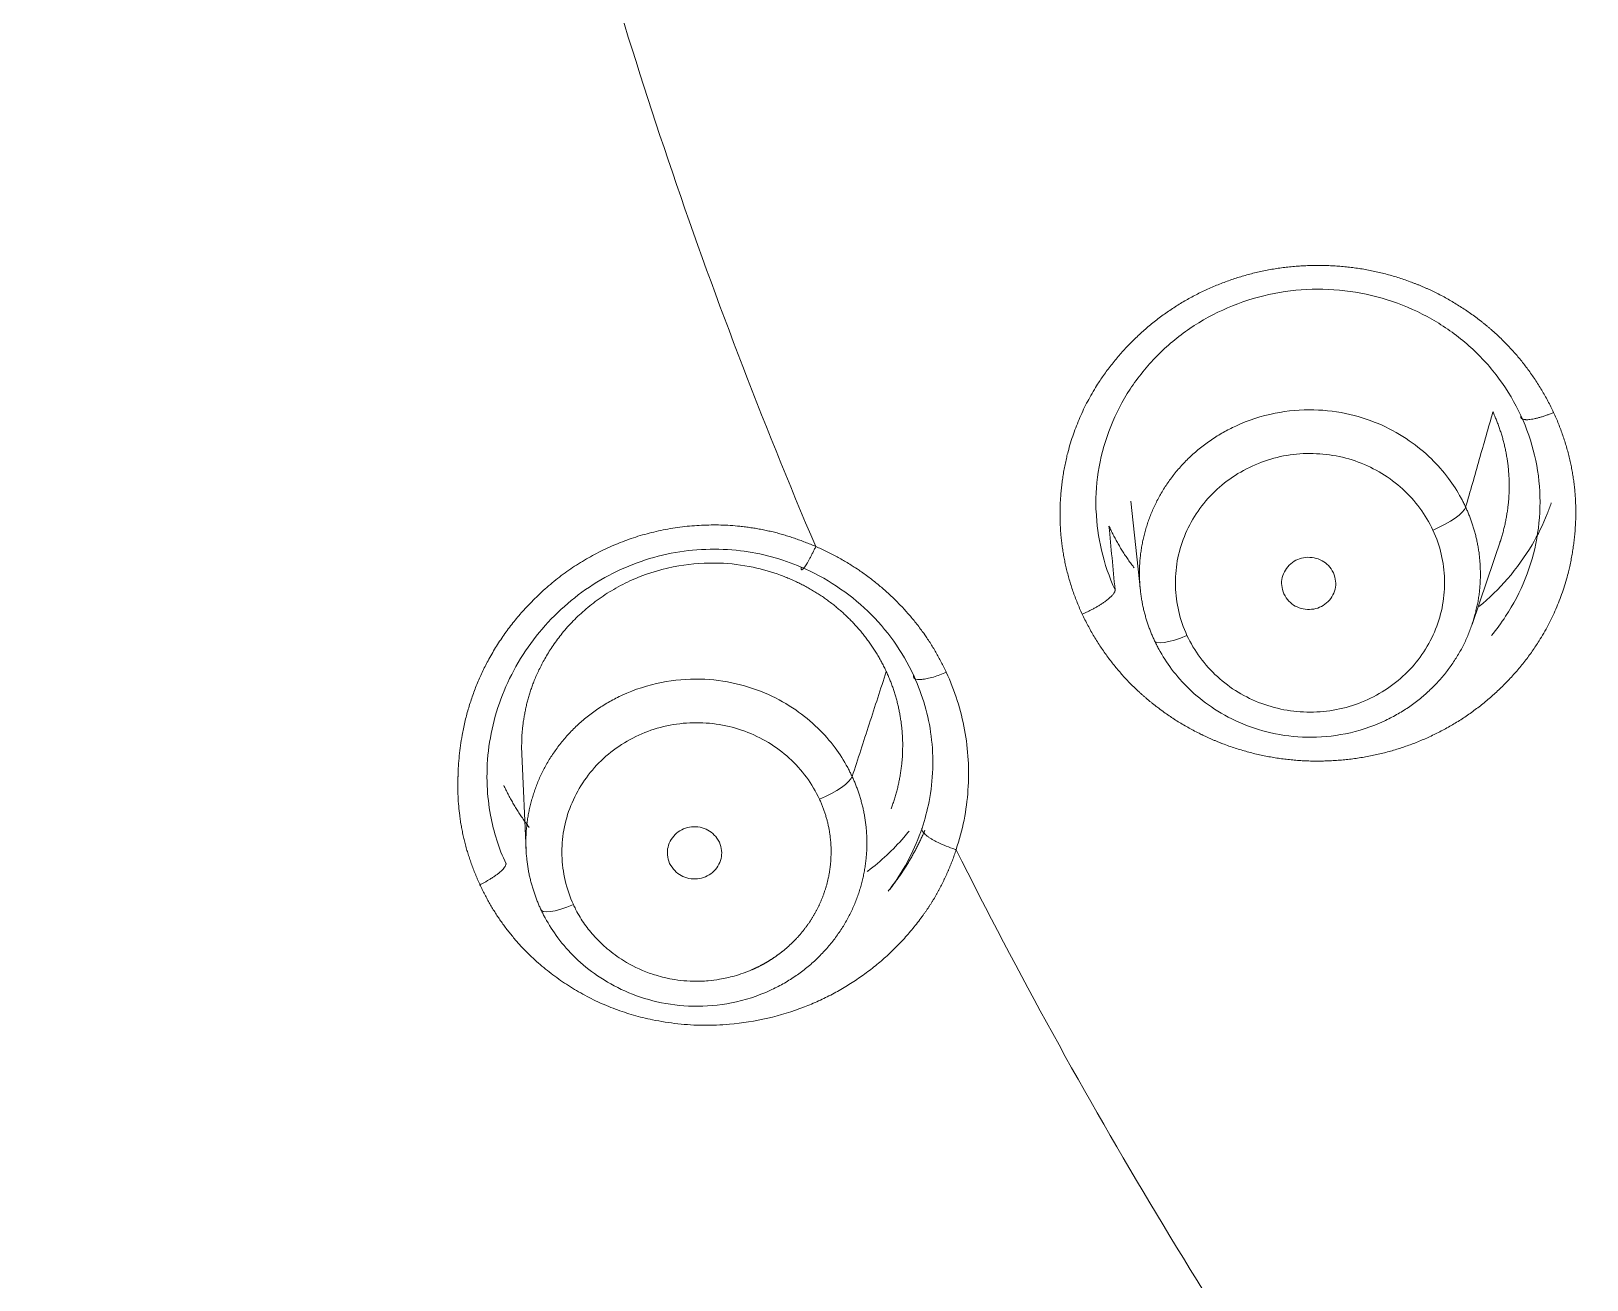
# Model space of a CAD drawing. Extents: x 19821 to 22981, y -91 to 2224.
# Drawn here: x 20694.14 to 20707.1, y 1189.54 to 1199.94 of the extents above; entities that cross this region are included whole.
import ezdxf

# ---------------------------------------------------------------- set-up
doc = ezdxf.new("R2010")
doc.units = 0
doc.header["$LTSCALE"] = 10
doc.header["$MEASUREMENT"] = 0
doc.layers.add('1', color=7, linetype='CONTINUOUS')

msp = doc.modelspace()

# ---------------------------------------------------------------- linework, layer by layer
at = {"layer": '1', "color": 7, "linetype": 'Continuous', "lineweight": 18}
for p, q in [((20703.299, 1196.025), (20703.38, 1195.276)), ((20706.142, 1194.995), (20706.384, 1195.711)), ((20698.228, 1193.919), (20698.263, 1193.113))]:
    msp.add_line(p, q, dxfattribs=at)
at = {"layer": '1', "color": 7, "linetype": 'Continuous', "lineweight": 13}
for p, q in [((20703.494, 1194.868), (20703.494, 1194.869)), ((20698.384, 1192.628), (20698.384, 1192.628))]:
    msp.add_line(p, q, dxfattribs=at)
at = {"layer": '1', "color": 7, "linetype": 'Continuous', "lineweight": 18}
for centre, major_axis, ratio, start_param, end_param in [((20744.931, 1212.247), (-60.5, 0), 0.961262, 4.72417, 7.004197), ((20744.931, 1212.384), (-59.925, 0), 0.961262, 4.712389, 7.853982), ((20744.931, 1212.384), (60, 0), 0.961262, 1.582577, 4.712389), ((20705.817, 1195.865), (-0.272, -0.126), 0.251843, 1.455188, 2.928086), ((20703.768, 1194.988), (0.272, 0.126), 0.251892, 3.053395, 4.596058), ((20700.707, 1193.623), (-0.272, -0.126), 0.251923, 1.455575, 2.91284), ((20698.658, 1192.746), (0.272, 0.126), 0.251972, 3.034165, 4.596049)]:
    msp.add_ellipse(centre, major_axis=major_axis, ratio=ratio, start_param=start_param, end_param=end_param, dxfattribs=at)
at = {"layer": '1', "color": 7, "linetype": 'Continuous', "lineweight": 13}
for centre, major_axis, start_param, end_param in [((20744.931, 1212.247), (59.425, 0), 1.570796, 4.70194), ((20744.931, 1212.247), (57.948, 0), 1.579187, 4.712389), ((20744.931, 1212.291), (57.403, 0), 1.579486, 4.712389), ((20744.931, 1213.073), (-47.825, 0), 0.239504, 0.388814), ((20744.931, 1213.073), (-47.825, 0), 0.448943, 0.598254)]:
    msp.add_ellipse(centre, major_axis=major_axis, ratio=0.961262, start_param=start_param, end_param=end_param, dxfattribs=at)
for points, degree, knots in [([(20682.966, 1212.542), (20682.967, 1210.752), (20683.051, 1208.963), (20683.386, 1205.398), (20683.637, 1203.623), (20684.305, 1200.103), (20684.721, 1198.357), (20685.715, 1194.908), (20686.294, 1193.205), (20687.607, 1189.856), (20688.342, 1188.21), (20689.964, 1184.989), (20690.85, 1183.413), (20692.767, 1180.345), (20693.797, 1178.852), (20695.993, 1175.963), (20697.159, 1174.565), (20698.388, 1173.221)], 3, [0, 0, 0, 0, 0.125, 0.125, 0.25, 0.25, 0.375, 0.375, 0.5, 0.5, 0.625, 0.625, 0.75, 0.75, 0.875, 0.875, 1, 1, 1, 1]), ([(20702.895, 1195.083), (20702.721, 1195.463), (20702.711, 1195.862), (20702.706, 1196.065), (20702.776, 1196.471), (20703.002, 1197.041), (20703.301, 1197.344), (20703.602, 1197.648), (20703.995, 1197.814), (20704.385, 1197.979), (20704.815, 1197.987), (20705.241, 1197.996), (20705.638, 1197.848), (20705.833, 1197.775), (20706.19, 1197.556), (20706.342, 1197.417), (20706.64, 1197.145), (20706.822, 1196.763)], 2, [0, 0, 0, 0.125, 0.125, 0.1875, 0.25, 0.375, 0.375, 0.5, 0.5, 0.625, 0.625, 0.75, 0.75, 0.8125, 0.875, 0.875, 1, 1, 1]), ([(20706.822, 1196.763), (20706.995, 1196.383), (20707.006, 1195.985), (20707.011, 1195.782), (20706.94, 1195.375), (20706.715, 1194.805), (20706.416, 1194.502), (20706.115, 1194.198), (20705.722, 1194.032), (20705.332, 1193.868), (20704.902, 1193.859), (20704.476, 1193.85), (20704.079, 1193.998), (20703.884, 1194.071), (20703.527, 1194.29), (20703.375, 1194.429), (20703.077, 1194.701), (20702.895, 1195.083)], 2, [0, 0, 0, 0.125, 0.125, 0.1875, 0.25, 0.375, 0.375, 0.5, 0.5, 0.625, 0.625, 0.75, 0.75, 0.8125, 0.875, 0.875, 1, 1, 1]), ([(20703.768, 1194.905), (20703.738, 1194.97), (20703.715, 1195.037), (20703.683, 1195.175), (20703.674, 1195.245), (20703.67, 1195.386), (20703.675, 1195.456), (20703.7, 1195.595), (20703.72, 1195.664), (20703.772, 1195.795), (20703.806, 1195.859), (20703.884, 1195.978), (20703.929, 1196.034), (20704.03, 1196.136), (20704.086, 1196.183), (20704.206, 1196.264), (20704.27, 1196.299), (20704.404, 1196.356), (20704.474, 1196.379), (20704.617, 1196.41), (20704.69, 1196.419), (20704.837, 1196.422), (20704.91, 1196.417), (20705.055, 1196.393), (20705.126, 1196.375), (20705.263, 1196.324), (20705.329, 1196.292), (20705.453, 1196.217), (20705.511, 1196.174), (20705.617, 1196.077), (20705.666, 1196.023), (20705.75, 1195.908), (20705.787, 1195.846), (20705.817, 1195.782)], 3, [0, 0, 0, 0, 0.0625, 0.0625, 0.125, 0.125, 0.1875, 0.1875, 0.25, 0.25, 0.3125, 0.3125, 0.375, 0.375, 0.4375, 0.4375, 0.5, 0.5, 0.5625, 0.5625, 0.625, 0.625, 0.6875, 0.6875, 0.75, 0.75, 0.8125, 0.8125, 0.875, 0.875, 0.9375, 0.9375, 1, 1, 1, 1]), ([(20703.169, 1195.285), (20703.12, 1195.391), (20703.082, 1195.502), (20703.03, 1195.723), (20703.015, 1195.833), (20703.011, 1195.943)], 3, [0, 0, 0, 0, 0.513809, 0.513809, 1, 1, 1, 1]), ([(20705.817, 1195.782), (20705.847, 1195.718), (20705.87, 1195.65), (20705.902, 1195.513), (20705.911, 1195.442), (20705.915, 1195.301), (20705.91, 1195.231), (20705.885, 1195.092), (20705.865, 1195.024), (20705.813, 1194.892), (20705.779, 1194.829), (20705.701, 1194.709), (20705.656, 1194.653), (20705.555, 1194.551), (20705.499, 1194.505), (20705.379, 1194.423), (20705.315, 1194.388), (20705.181, 1194.331), (20705.111, 1194.309), (20704.968, 1194.277), (20704.895, 1194.269), (20704.748, 1194.265), (20704.675, 1194.27), (20704.53, 1194.294), (20704.459, 1194.313), (20704.322, 1194.363), (20704.256, 1194.395), (20704.132, 1194.47), (20704.074, 1194.514), (20703.968, 1194.611), (20703.919, 1194.664), (20703.835, 1194.779), (20703.798, 1194.841), (20703.768, 1194.905)], 3, [0, 0, 0, 0, 0.0625, 0.0625, 0.125, 0.125, 0.1875, 0.1875, 0.25, 0.25, 0.3125, 0.3125, 0.375, 0.375, 0.4375, 0.4375, 0.5, 0.5, 0.5625, 0.5625, 0.625, 0.625, 0.6875, 0.6875, 0.75, 0.75, 0.8125, 0.8125, 0.875, 0.875, 0.9375, 0.9375, 1, 1, 1, 1]), ([(20706.585, 1195.377), (20706.542, 1195.268), (20706.487, 1195.163), (20706.386, 1195.009), (20706.347, 1194.956), (20706.304, 1194.905)], 3, [0, 0, 0, 0, 0.640205, 0.640205, 1, 1, 1, 1]), ([(20701.763, 1194.598), (20701.746, 1194.591), (20701.728, 1194.584), (20701.692, 1194.571), (20701.674, 1194.564), (20701.638, 1194.554), (20701.62, 1194.549), (20701.588, 1194.542), (20701.572, 1194.54), (20701.545, 1194.537), (20701.533, 1194.537), (20701.513, 1194.539), (20701.506, 1194.542), (20701.495, 1194.548), (20701.491, 1194.553), (20701.488, 1194.562), (20701.489, 1194.568), (20701.491, 1194.574)], 3, [0, 0, 0, 0, 0.125, 0.125, 0.25, 0.25, 0.375, 0.375, 0.5, 0.5, 0.625, 0.625, 0.75, 0.75, 0.875, 0.875, 1, 1, 1, 1]), ([(20698.658, 1192.663), (20698.628, 1192.727), (20698.605, 1192.795), (20698.573, 1192.932), (20698.563, 1193.003), (20698.56, 1193.144), (20698.565, 1193.214), (20698.59, 1193.353), (20698.61, 1193.422), (20698.662, 1193.553), (20698.695, 1193.616), (20698.774, 1193.736), (20698.819, 1193.792), (20698.92, 1193.894), (20698.976, 1193.94), (20699.096, 1194.022), (20699.16, 1194.057), (20699.294, 1194.114), (20699.364, 1194.136), (20699.507, 1194.168), (20699.58, 1194.176), (20699.727, 1194.18), (20699.8, 1194.175), (20699.945, 1194.151), (20700.016, 1194.132), (20700.153, 1194.082), (20700.219, 1194.05), (20700.343, 1193.975), (20700.401, 1193.932), (20700.508, 1193.835), (20700.556, 1193.781), (20700.641, 1193.666), (20700.677, 1193.604), (20700.707, 1193.54)], 3, [0, 0, 0, 0, 0.0625, 0.0625, 0.125, 0.125, 0.1875, 0.1875, 0.25, 0.25, 0.3125, 0.3125, 0.375, 0.375, 0.4375, 0.4375, 0.5, 0.5, 0.5625, 0.5625, 0.625, 0.625, 0.6875, 0.6875, 0.75, 0.75, 0.8125, 0.8125, 0.875, 0.875, 0.9375, 0.9375, 1, 1, 1, 1]), ([(20697.879, 1192.829), (20697.876, 1192.836), (20697.869, 1192.851), (20697.859, 1192.873), (20697.85, 1192.895), (20697.841, 1192.917), (20697.832, 1192.939), (20697.823, 1192.961), (20697.815, 1192.983), (20697.807, 1193.005), (20697.799, 1193.027), (20697.792, 1193.049), (20697.784, 1193.071), (20697.777, 1193.093), (20697.771, 1193.115), (20697.764, 1193.137), (20697.758, 1193.16), (20697.753, 1193.182), (20697.747, 1193.204), (20697.742, 1193.226), (20697.737, 1193.248), (20697.732, 1193.271), (20697.728, 1193.293), (20697.724, 1193.315), (20697.72, 1193.337), (20697.716, 1193.36), (20697.713, 1193.382), (20697.708, 1193.423), (20697.701, 1193.484), (20697.696, 1193.565), (20697.694, 1193.646), (20697.695, 1193.701), (20697.696, 1193.728)], 3, [0, 0, 0, 0, 0.026204, 0.052294, 0.078274, 0.104147, 0.129914, 0.155578, 0.181143, 0.206612, 0.231986, 0.257269, 0.282464, 0.307574, 0.332601, 0.35755, 0.382422, 0.40722, 0.431949, 0.456611, 0.481209, 0.505747, 0.530227, 0.554653, 0.579028, 0.603356, 0.627639, 0.651881, 0.737527, 0.824746, 0.91366, 1, 1, 1, 1]), ([(20698.096, 1193.003), (20698.036, 1193.131), (20697.968, 1193.346), (20697.943, 1193.57), (20697.939, 1193.653)], 3, [0, 0, 0, 0, 0.635611, 1, 1, 1, 1]), ([(20700.707, 1193.54), (20700.71, 1193.535), (20700.714, 1193.525), (20700.721, 1193.51), (20700.727, 1193.495), (20700.733, 1193.48), (20700.739, 1193.465), (20700.744, 1193.45), (20700.749, 1193.435), (20700.754, 1193.42), (20700.759, 1193.405), (20700.763, 1193.389), (20700.768, 1193.374), (20700.772, 1193.359), (20700.775, 1193.344), (20700.779, 1193.329), (20700.782, 1193.314), (20700.785, 1193.299), (20700.788, 1193.284), (20700.79, 1193.269), (20700.793, 1193.254), (20700.795, 1193.24), (20700.796, 1193.225), (20700.798, 1193.21), (20700.8, 1193.195), (20700.801, 1193.181), (20700.802, 1193.166), (20700.803, 1193.152), (20700.803, 1193.137), (20700.804, 1193.123), (20700.804, 1193.109), (20700.804, 1193.094), (20700.803, 1193.08), (20700.803, 1193.066), (20700.802, 1193.052), (20700.802, 1193.038), (20700.801, 1193.024), (20700.8, 1193.011), (20700.798, 1192.997), (20700.797, 1192.984), (20700.795, 1192.97), (20700.793, 1192.957), (20700.791, 1192.943), (20700.789, 1192.93), (20700.787, 1192.917), (20700.785, 1192.904), (20700.782, 1192.891), (20700.779, 1192.878), (20700.776, 1192.866), (20700.773, 1192.853), (20700.77, 1192.841), (20700.767, 1192.828), (20700.763, 1192.816), (20700.76, 1192.804), (20700.756, 1192.792), (20700.752, 1192.78), (20700.748, 1192.768), (20700.744, 1192.757), (20700.74, 1192.745), (20700.736, 1192.734), (20700.731, 1192.722), (20700.727, 1192.711), (20700.722, 1192.7), (20700.718, 1192.689), (20700.713, 1192.678), (20700.708, 1192.667), (20700.703, 1192.657), (20700.698, 1192.646), (20700.693, 1192.636), (20700.688, 1192.625), (20700.682, 1192.615), (20700.677, 1192.605), (20700.672, 1192.595), (20700.666, 1192.585), (20700.661, 1192.576), (20700.655, 1192.566), (20700.649, 1192.557), (20700.643, 1192.547), (20700.638, 1192.538), (20700.632, 1192.529), (20700.626, 1192.52), (20700.62, 1192.511), (20700.614, 1192.502), (20700.608, 1192.494), (20700.602, 1192.485), (20700.595, 1192.477), (20700.589, 1192.469), (20700.583, 1192.461), (20700.577, 1192.452), (20700.57, 1192.445), (20700.564, 1192.437), (20700.558, 1192.429), (20700.551, 1192.421), (20700.545, 1192.414), (20700.539, 1192.407), (20700.532, 1192.399), (20700.526, 1192.392), (20700.519, 1192.385), (20700.513, 1192.378), (20700.506, 1192.371), (20700.5, 1192.365), (20700.493, 1192.358), (20700.487, 1192.352), (20700.48, 1192.345), (20700.474, 1192.339), (20700.467, 1192.333), (20700.461, 1192.327), (20700.454, 1192.321), (20700.448, 1192.315), (20700.441, 1192.309), (20700.435, 1192.303), (20700.428, 1192.298), (20700.422, 1192.292), (20700.415, 1192.287), (20700.409, 1192.282), (20700.402, 1192.276), (20700.396, 1192.271), (20700.39, 1192.266), (20700.383, 1192.261), (20700.377, 1192.256), (20700.371, 1192.252), (20700.364, 1192.247), (20700.358, 1192.243), (20700.352, 1192.238), (20700.346, 1192.234), (20700.34, 1192.229), (20700.333, 1192.225), (20700.327, 1192.221), (20700.321, 1192.217), (20700.315, 1192.213), (20700.309, 1192.209), (20700.303, 1192.205), (20700.297, 1192.201), (20700.291, 1192.198), (20700.286, 1192.194), (20700.28, 1192.19), (20700.274, 1192.187), (20700.268, 1192.184), (20700.263, 1192.18), (20700.257, 1192.177), (20700.251, 1192.174), (20700.246, 1192.171), (20700.24, 1192.168), (20700.235, 1192.165), (20700.23, 1192.162), (20700.224, 1192.159), (20700.219, 1192.156), (20700.214, 1192.153), (20700.209, 1192.151), (20700.203, 1192.148), (20700.198, 1192.146), (20700.193, 1192.143), (20700.188, 1192.141), (20700.183, 1192.138), (20700.179, 1192.136), (20700.174, 1192.134), (20700.169, 1192.132), (20700.164, 1192.129), (20700.16, 1192.127), (20700.155, 1192.125), (20700.151, 1192.123), (20700.146, 1192.121), (20700.096, 1192.1), (20700.007, 1192.068), (20699.885, 1192.041), (20699.791, 1192.029), (20699.7, 1192.023), (20699.607, 1192.025), (20699.507, 1192.036), (20699.421, 1192.053), (20699.35, 1192.072), (20699.232, 1192.111), (20699.09, 1192.18), (20698.964, 1192.272), (20698.89, 1192.338), (20698.845, 1192.383), (20698.801, 1192.433), (20698.76, 1192.486), (20698.721, 1192.543), (20698.694, 1192.59), (20698.676, 1192.625), (20698.666, 1192.644), (20698.66, 1192.657), (20698.658, 1192.663)], 3, [0, 0, 0, 0, 0.004832, 0.009642, 0.014431, 0.019198, 0.023943, 0.028666, 0.033368, 0.038049, 0.042707, 0.047344, 0.051959, 0.056553, 0.061125, 0.065675, 0.070204, 0.074711, 0.079196, 0.08366, 0.088102, 0.092522, 0.096921, 0.101298, 0.105654, 0.109987, 0.114299, 0.11859, 0.122859, 0.127106, 0.131331, 0.135535, 0.139717, 0.143877, 0.148016, 0.152133, 0.156229, 0.160302, 0.164355, 0.168385, 0.172394, 0.176381, 0.180347, 0.18429, 0.188213, 0.192113, 0.195992, 0.199849, 0.203685, 0.207499, 0.211291, 0.215061, 0.21881, 0.222537, 0.226243, 0.229927, 0.233589, 0.23723, 0.240849, 0.244446, 0.248022, 0.251575, 0.255108, 0.258618, 0.262107, 0.265575, 0.26902, 0.272444, 0.275847, 0.279227, 0.282586, 0.285924, 0.289239, 0.292533, 0.295806, 0.299056, 0.302285, 0.305493, 0.308678, 0.311842, 0.314985, 0.318105, 0.321204, 0.324282, 0.327338, 0.330372, 0.333384, 0.336375, 0.339344, 0.342291, 0.345217, 0.348121, 0.351004, 0.353864, 0.356704, 0.359521, 0.362317, 0.365091, 0.367843, 0.370574, 0.373283, 0.375971, 0.378637, 0.381281, 0.383903, 0.386504, 0.389083, 0.391641, 0.394177, 0.396691, 0.399184, 0.401654, 0.404104, 0.406531, 0.408937, 0.411321, 0.413684, 0.416025, 0.418344, 0.420642, 0.422918, 0.425172, 0.427404, 0.429615, 0.431805, 0.433972, 0.436118, 0.438243, 0.440345, 0.442426, 0.444486, 0.446523, 0.448539, 0.450534, 0.452506, 0.454457, 0.456387, 0.458294, 0.46018, 0.462045, 0.463887, 0.465709, 0.467508, 0.469286, 0.471042, 0.472776, 0.474489, 0.47618, 0.47785, 0.479497, 0.481123, 0.482728, 0.484311, 0.485872, 0.487411, 0.488929, 0.490425, 0.4919, 0.493353, 0.494784, 0.496194, 0.497581, 0.498948, 0.543054, 0.578533, 0.605381, 0.623592, 0.655956, 0.684566, 0.709417, 0.730505, 0.747828, 0.815777, 0.864408, 0.88261, 0.901287, 0.920436, 0.940057, 0.960147, 0.980706, 0.987795, 0.994227, 1, 1, 1, 1]), ([(20701.845, 1193.121), (20701.836, 1193.124), (20701.801, 1193.135), (20701.743, 1193.157), (20701.69, 1193.182), (20701.655, 1193.2), (20701.633, 1193.213), (20701.614, 1193.226), (20701.59, 1193.245), (20701.567, 1193.268), (20701.558, 1193.288), (20701.56, 1193.297), (20701.561, 1193.3)], 3, [0, 0, 0, 0, 0.050598, 0.200084, 0.34957, 0.424312, 0.499055, 0.573798, 0.648541, 0.798027, 0.947513, 1, 1, 1, 1]), ([(20701.845, 1193.121), (20701.843, 1193.113), (20701.838, 1193.098), (20701.83, 1193.076), (20701.822, 1193.053), (20701.814, 1193.031), (20701.805, 1193.009), (20701.796, 1192.987), (20701.787, 1192.965), (20701.778, 1192.943), (20701.769, 1192.921), (20701.759, 1192.9), (20701.749, 1192.879), (20701.739, 1192.858), (20701.728, 1192.836), (20701.718, 1192.816), (20701.707, 1192.795), (20701.696, 1192.774), (20701.684, 1192.754), (20701.673, 1192.733), (20701.661, 1192.713), (20701.649, 1192.693), (20701.636, 1192.673), (20701.624, 1192.653), (20701.611, 1192.634), (20701.598, 1192.614), (20701.584, 1192.595), (20701.551, 1192.548), (20701.496, 1192.476), (20701.415, 1192.381), (20701.328, 1192.291), (20701.235, 1192.204), (20701.136, 1192.123), (20701.033, 1192.048), (20700.926, 1191.979), (20700.815, 1191.916), (20700.7, 1191.859), (20700.523, 1191.785), (20700.276, 1191.709), (20699.992, 1191.664), (20699.741, 1191.654), (20699.526, 1191.667), (20699.332, 1191.698), (20699.158, 1191.74), (20699.006, 1191.791), (20698.859, 1191.852), (20698.717, 1191.925), (20698.582, 1192.008), (20698.455, 1192.1), (20698.335, 1192.201), (20698.25, 1192.285), (20698.195, 1192.345), (20698.166, 1192.379), (20698.138, 1192.413), (20698.11, 1192.447), (20698.083, 1192.483), (20698.057, 1192.519), (20698.032, 1192.555), (20698.008, 1192.592), (20697.984, 1192.63), (20697.962, 1192.669), (20697.94, 1192.708), (20697.919, 1192.747), (20697.898, 1192.788), (20697.885, 1192.815), (20697.879, 1192.829)], 3, [0, 0, 0, 0, 0.004808, 0.009602, 0.014384, 0.019153, 0.023912, 0.028659, 0.033397, 0.038124, 0.042843, 0.047554, 0.052257, 0.056954, 0.061644, 0.066328, 0.071008, 0.075683, 0.080355, 0.085024, 0.08969, 0.094355, 0.099019, 0.103683, 0.108347, 0.113013, 0.11768, 0.12235, 0.146916, 0.171479, 0.19613, 0.220956, 0.246046, 0.270867, 0.2956, 0.32034, 0.345182, 0.370224, 0.432124, 0.494939, 0.537083, 0.579095, 0.621393, 0.653313, 0.685037, 0.716739, 0.748597, 0.780298, 0.811763, 0.843149, 0.874616, 0.883542, 0.892458, 0.901366, 0.910271, 0.919177, 0.928087, 0.937005, 0.945937, 0.954884, 0.963852, 0.972843, 0.981863, 0.990914, 1, 1, 1, 1]), ([(20697.879, 1192.829), (20697.884, 1192.831), (20697.912, 1192.845), (20697.949, 1192.866), (20697.984, 1192.888), (20698.007, 1192.903), (20698.028, 1192.919), (20698.054, 1192.94), (20698.081, 1192.967), (20698.094, 1192.99), (20698.096, 1193), (20698.096, 1193.003)], 3, [0, 0, 0, 0, 0.039631, 0.219096, 0.308828, 0.398561, 0.488293, 0.578026, 0.75749, 0.936955, 1, 1, 1, 1])]:
    msp.add_open_spline(points, degree=degree, knots=knots, dxfattribs=at)
at = {"layer": '1', "color": 7, "linetype": 'Continuous', "lineweight": 18}
for points, knots in [([(20703.011, 1195.943), (20703.01, 1195.949), (20703.01, 1195.955), (20703.007, 1196.078), (20703.016, 1196.194), (20703.057, 1196.424), (20703.089, 1196.537), (20703.176, 1196.754), (20703.23, 1196.859), (20703.359, 1197.056), (20703.434, 1197.148), (20703.601, 1197.317), (20703.693, 1197.394), (20703.89, 1197.529), (20703.996, 1197.587), (20704.217, 1197.682), (20704.333, 1197.719), (20704.569, 1197.771), (20704.689, 1197.785), (20704.931, 1197.792), (20705.053, 1197.784), (20705.291, 1197.745), (20705.409, 1197.714), (20705.635, 1197.631), (20705.743, 1197.579), (20705.948, 1197.455), (20706.044, 1197.384), (20706.22, 1197.224), (20706.3, 1197.135), (20706.439, 1196.945), (20706.5, 1196.844), (20706.549, 1196.737)], [0, 0, 0, 0, 0.003825, 0.003825, 0.07498, 0.07498, 0.146135, 0.146135, 0.217291, 0.217291, 0.288446, 0.288446, 0.359601, 0.359601, 0.430757, 0.430757, 0.501912, 0.501912, 0.573068, 0.573068, 0.644223, 0.644223, 0.715378, 0.715378, 0.786534, 0.786534, 0.857689, 0.857689, 0.928845, 0.928845, 1, 1, 1, 1]), ([(20706.089, 1195.973), (20706.087, 1195.979), (20706.082, 1195.989), (20706.075, 1196.004), (20706.067, 1196.02), (20706.059, 1196.035), (20706.023, 1196.102), (20705.946, 1196.222), (20705.803, 1196.385), (20705.618, 1196.537), (20705.39, 1196.666), (20705.121, 1196.757), (20704.818, 1196.796), (20704.492, 1196.767), (20704.259, 1196.692), (20704.121, 1196.624), (20704.07, 1196.597), (20704.02, 1196.567), (20703.972, 1196.536), (20703.925, 1196.503), (20703.881, 1196.469), (20703.838, 1196.433), (20703.798, 1196.397), (20703.759, 1196.359), (20703.722, 1196.32), (20703.687, 1196.28), (20703.654, 1196.239), (20703.623, 1196.198), (20703.594, 1196.156), (20703.567, 1196.113), (20703.541, 1196.07), (20703.518, 1196.026), (20703.497, 1195.982), (20703.477, 1195.938), (20703.459, 1195.894), (20703.443, 1195.85), (20703.429, 1195.805), (20703.416, 1195.761), (20703.405, 1195.717), (20703.396, 1195.673), (20703.388, 1195.629), (20703.382, 1195.586), (20703.377, 1195.543), (20703.374, 1195.5), (20703.372, 1195.458), (20703.372, 1195.416), (20703.373, 1195.375), (20703.375, 1195.334), (20703.378, 1195.294), (20703.383, 1195.255), (20703.388, 1195.216), (20703.395, 1195.178), (20703.402, 1195.141), (20703.411, 1195.104), (20703.421, 1195.068), (20703.431, 1195.033), (20703.442, 1194.998), (20703.454, 1194.965), (20703.467, 1194.932), (20703.48, 1194.9), (20703.49, 1194.879), (20703.494, 1194.868)], [0, 0, 0, 0, 0.004015, 0.007996, 0.011942, 0.015855, 0.019734, 0.064711, 0.114332, 0.168596, 0.227502, 0.291048, 0.359234, 0.432056, 0.509512, 0.522903, 0.536174, 0.549323, 0.562352, 0.575259, 0.588045, 0.600709, 0.613253, 0.625675, 0.637976, 0.650156, 0.662214, 0.674151, 0.685967, 0.697662, 0.709235, 0.720687, 0.732018, 0.743227, 0.754315, 0.765282, 0.776127, 0.786851, 0.797453, 0.807935, 0.818295, 0.828533, 0.83865, 0.848646, 0.85852, 0.868273, 0.877905, 0.887415, 0.896804, 0.906071, 0.915217, 0.924242, 0.933145, 0.941927, 0.950587, 0.959126, 0.967544, 0.97584, 0.984015, 0.992068, 1, 1, 1, 1]), ([(20706.316, 1196.767), (20706.321, 1196.756), (20706.331, 1196.733), (20706.346, 1196.699), (20706.359, 1196.664), (20706.372, 1196.628), (20706.384, 1196.592), (20706.395, 1196.556), (20706.405, 1196.52), (20706.414, 1196.483), (20706.422, 1196.446), (20706.429, 1196.409), (20706.435, 1196.371), (20706.441, 1196.333), (20706.445, 1196.295), (20706.448, 1196.257), (20706.451, 1196.219), (20706.452, 1196.181), (20706.452, 1196.142), (20706.451, 1196.103), (20706.45, 1196.065), (20706.447, 1196.026), (20706.443, 1195.988), (20706.438, 1195.949), (20706.432, 1195.91), (20706.425, 1195.872), (20706.417, 1195.833), (20706.408, 1195.795), (20706.398, 1195.757), (20706.387, 1195.719), (20706.379, 1195.693), (20706.374, 1195.68), (20706.374, 1195.679)], [0, 0, 0, 0, 0.033365, 0.066804, 0.100317, 0.133903, 0.167564, 0.201297, 0.235105, 0.268986, 0.302941, 0.33697, 0.371072, 0.405248, 0.439497, 0.47382, 0.508216, 0.542686, 0.577229, 0.611846, 0.646536, 0.681299, 0.716136, 0.751046, 0.786029, 0.821086, 0.856216, 0.891419, 0.926695, 0.962044, 0.997466, 1, 1, 1, 1]), ([(20706.549, 1196.737), (20706.598, 1196.631), (20706.636, 1196.52), (20706.69, 1196.293), (20706.705, 1196.177), (20706.711, 1195.944), (20706.702, 1195.828), (20706.661, 1195.598), (20706.629, 1195.485), (20706.585, 1195.377)], [0, 0, 0, 0, 0.25, 0.25, 0.5, 0.5, 0.75, 0.75, 1, 1, 1, 1]), ([(20703.494, 1194.868), (20703.497, 1194.863), (20703.502, 1194.853), (20703.509, 1194.838), (20703.517, 1194.823), (20703.525, 1194.807), (20703.561, 1194.739), (20703.64, 1194.617), (20703.785, 1194.452), (20703.972, 1194.3), (20704.202, 1194.172), (20704.471, 1194.083), (20704.773, 1194.046), (20705.096, 1194.075), (20705.326, 1194.151), (20705.462, 1194.217), (20705.514, 1194.245), (20705.564, 1194.274), (20705.612, 1194.305), (20705.658, 1194.338), (20705.702, 1194.372), (20705.745, 1194.408), (20705.785, 1194.444), (20705.824, 1194.482), (20705.861, 1194.521), (20705.896, 1194.561), (20705.929, 1194.601), (20705.96, 1194.643), (20705.989, 1194.685), (20706.016, 1194.727), (20706.042, 1194.77), (20706.065, 1194.814), (20706.087, 1194.858), (20706.106, 1194.902), (20706.124, 1194.946), (20706.14, 1194.99), (20706.155, 1195.034), (20706.167, 1195.079), (20706.178, 1195.123), (20706.188, 1195.167), (20706.196, 1195.21), (20706.202, 1195.254), (20706.207, 1195.297), (20706.21, 1195.34), (20706.212, 1195.382), (20706.212, 1195.424), (20706.211, 1195.465), (20706.209, 1195.506), (20706.206, 1195.546), (20706.202, 1195.586), (20706.196, 1195.624), (20706.189, 1195.663), (20706.182, 1195.7), (20706.173, 1195.737), (20706.163, 1195.773), (20706.153, 1195.808), (20706.142, 1195.843), (20706.13, 1195.877), (20706.117, 1195.91), (20706.104, 1195.942), (20706.094, 1195.963), (20706.089, 1195.973)], [0, 0, 0, 0, 0.003927, 0.007866, 0.011819, 0.015784, 0.019761, 0.065641, 0.115909, 0.170561, 0.229595, 0.293007, 0.360793, 0.432948, 0.509466, 0.522824, 0.536063, 0.549181, 0.56218, 0.575059, 0.587818, 0.600457, 0.612976, 0.625376, 0.637655, 0.649815, 0.661855, 0.673776, 0.685576, 0.697257, 0.708818, 0.720259, 0.731581, 0.742783, 0.753865, 0.764827, 0.77567, 0.786393, 0.796996, 0.807479, 0.817843, 0.828087, 0.838212, 0.848217, 0.858102, 0.867868, 0.877514, 0.88704, 0.896447, 0.905734, 0.914901, 0.923949, 0.932878, 0.941686, 0.950376, 0.958945, 0.967395, 0.975726, 0.983937, 0.992028, 1, 1, 1, 1]), ([(20706.199, 1195.145), (20706.286, 1195.216), (20706.45, 1195.376), (20706.64, 1195.639), (20706.737, 1195.836), (20706.777, 1195.94), (20706.786, 1195.962), (20706.794, 1195.984), (20706.799, 1196), (20706.802, 1196.008), (20706.802, 1196.009)], [0, 0, 0, 0, 0.31121, 0.637729, 0.90807, 0.930401, 0.952706, 0.974985, 0.997239, 1, 1, 1, 1]), ([(20697.696, 1193.728), (20697.696, 1193.729), (20697.697, 1193.788), (20697.705, 1193.903), (20697.726, 1194.054), (20697.752, 1194.183), (20697.78, 1194.29), (20697.814, 1194.395), (20697.852, 1194.498), (20697.896, 1194.598), (20697.948, 1194.7), (20698.008, 1194.804), (20698.077, 1194.909), (20698.152, 1195.01), (20698.233, 1195.106), (20698.327, 1195.206), (20698.434, 1195.306), (20698.555, 1195.405), (20698.682, 1195.493), (20698.816, 1195.573), (20698.956, 1195.642), (20699.102, 1195.702), (20699.251, 1195.749), (20699.406, 1195.786), (20699.564, 1195.812), (20699.725, 1195.825), (20699.885, 1195.827), (20700.006, 1195.819), (20700.09, 1195.809), (20700.136, 1195.803), (20700.183, 1195.796), (20700.228, 1195.787), (20700.274, 1195.778), (20700.32, 1195.767), (20700.365, 1195.756), (20700.41, 1195.743), (20700.455, 1195.729), (20700.499, 1195.715), (20700.544, 1195.699), (20700.588, 1195.682), (20700.632, 1195.665), (20700.661, 1195.652), (20700.676, 1195.646)], [0, 0, 0, 0, 0.00099, 0.042565, 0.08399, 0.111002, 0.137704, 0.164164, 0.190457, 0.216654, 0.24283, 0.272838, 0.302772, 0.33273, 0.362811, 0.393109, 0.430615, 0.467644, 0.504392, 0.541055, 0.578633, 0.615922, 0.653139, 0.690502, 0.729128, 0.767311, 0.805271, 0.843226, 0.854372, 0.865501, 0.876621, 0.887737, 0.898855, 0.909982, 0.921122, 0.932283, 0.94347, 0.954689, 0.965946, 0.977246, 0.988596, 1, 1, 1, 1]), ([(20703.118, 1195.816), (20703.124, 1195.804), (20703.136, 1195.779), (20703.154, 1195.742), (20703.174, 1195.705), (20703.194, 1195.669), (20703.215, 1195.633), (20703.237, 1195.598), (20703.26, 1195.563), (20703.284, 1195.528), (20703.307, 1195.496), (20703.322, 1195.477), (20703.328, 1195.468)], [0, 0, 0, 0, 0.101461, 0.203166, 0.305116, 0.407312, 0.509752, 0.612438, 0.71537, 0.818548, 0.921973, 1, 1, 1, 1]), ([(20697.939, 1193.653), (20697.935, 1193.749), (20697.945, 1194.043), (20698.082, 1194.528), (20698.422, 1195.035), (20698.9, 1195.413), (20699.462, 1195.619), (20700.035, 1195.64), (20700.393, 1195.544), (20700.554, 1195.475)], [0, 0, 0, 0, 0.078023, 0.235794, 0.395801, 0.553778, 0.708813, 0.861029, 1, 1, 1, 1]), ([(20698.227, 1193.919), (20698.227, 1193.931), (20698.226, 1193.955), (20698.226, 1193.992), (20698.227, 1194.03), (20698.228, 1194.069), (20698.231, 1194.108), (20698.235, 1194.147), (20698.24, 1194.185), (20698.246, 1194.224), (20698.253, 1194.263), (20698.261, 1194.301), (20698.27, 1194.34), (20698.28, 1194.378), (20698.291, 1194.416), (20698.304, 1194.454), (20698.317, 1194.492), (20698.338, 1194.547), (20698.371, 1194.621), (20698.42, 1194.715), (20698.48, 1194.813), (20698.555, 1194.915), (20698.644, 1195.017), (20698.749, 1195.117), (20698.872, 1195.214), (20699.012, 1195.303), (20699.228, 1195.41), (20699.518, 1195.495), (20699.855, 1195.518), (20700.141, 1195.483), (20700.316, 1195.433), (20700.404, 1195.4), (20700.424, 1195.392), (20700.444, 1195.383), (20700.465, 1195.375), (20700.485, 1195.366), (20700.505, 1195.357), (20700.524, 1195.347), (20700.544, 1195.338), (20700.563, 1195.328), (20700.583, 1195.318), (20700.602, 1195.308), (20700.621, 1195.297), (20700.64, 1195.286), (20700.658, 1195.275), (20700.677, 1195.264), (20700.695, 1195.252), (20700.713, 1195.241), (20700.731, 1195.229), (20700.748, 1195.217), (20700.766, 1195.204), (20700.783, 1195.192), (20700.8, 1195.179), (20700.817, 1195.166), (20700.834, 1195.153), (20700.85, 1195.139), (20700.866, 1195.125), (20700.882, 1195.112), (20700.898, 1195.098), (20700.914, 1195.083), (20700.929, 1195.069), (20700.944, 1195.054), (20700.959, 1195.04), (20700.974, 1195.025), (20700.988, 1195.01), (20701.002, 1194.994), (20701.016, 1194.979), (20701.03, 1194.963), (20701.044, 1194.948), (20701.057, 1194.932), (20701.07, 1194.916), (20701.083, 1194.9), (20701.096, 1194.883), (20701.108, 1194.867), (20701.12, 1194.85), (20701.132, 1194.833), (20701.144, 1194.816), (20701.155, 1194.799), (20701.166, 1194.782), (20701.177, 1194.765), (20701.187, 1194.748), (20701.198, 1194.73), (20701.208, 1194.713), (20701.218, 1194.695), (20701.227, 1194.677), (20701.237, 1194.659), (20701.246, 1194.641), (20701.255, 1194.623), (20701.26, 1194.611), (20701.263, 1194.605)], [0, 0, 0, 0, 0.00792, 0.017096, 0.026293, 0.035509, 0.044745, 0.054, 0.063276, 0.072571, 0.081886, 0.09122, 0.100575, 0.10995, 0.119344, 0.128759, 0.138193, 0.147648, 0.170407, 0.195372, 0.222545, 0.251926, 0.283517, 0.31732, 0.353337, 0.39157, 0.43202, 0.519804, 0.596423, 0.661837, 0.716011, 0.721066, 0.726117, 0.731161, 0.7362, 0.741234, 0.746262, 0.751284, 0.756301, 0.761312, 0.766318, 0.771318, 0.776312, 0.781301, 0.786284, 0.791262, 0.796234, 0.8012, 0.806161, 0.811117, 0.816066, 0.82101, 0.825949, 0.830882, 0.835809, 0.840731, 0.845647, 0.850557, 0.855462, 0.860361, 0.865255, 0.870143, 0.875026, 0.879903, 0.884774, 0.889639, 0.8945, 0.899354, 0.904203, 0.909046, 0.913884, 0.918716, 0.923542, 0.928363, 0.933178, 0.937987, 0.942791, 0.94759, 0.952382, 0.957169, 0.961951, 0.966727, 0.971497, 0.976261, 0.98102, 0.985774, 0.990521, 0.995264, 1, 1, 1, 1]), ([(20700.554, 1195.475), (20700.76, 1195.386), (20700.949, 1195.261), (20701.189, 1195.031), (20701.261, 1194.947), (20701.389, 1194.768), (20701.445, 1194.673), (20701.491, 1194.574)], [0, 0, 0, 0, 0.5, 0.5, 0.75, 0.75, 1, 1, 1, 1]), ([(20700.979, 1193.73), (20700.977, 1193.735), (20700.972, 1193.745), (20700.965, 1193.76), (20700.957, 1193.775), (20700.95, 1193.79), (20700.914, 1193.857), (20700.837, 1193.978), (20700.693, 1194.142), (20700.508, 1194.294), (20700.279, 1194.423), (20700.01, 1194.514), (20699.707, 1194.553), (20699.382, 1194.525), (20699.149, 1194.449), (20699.011, 1194.383), (20698.96, 1194.355), (20698.91, 1194.325), (20698.862, 1194.294), (20698.815, 1194.262), (20698.771, 1194.227), (20698.728, 1194.192), (20698.688, 1194.155), (20698.649, 1194.117), (20698.612, 1194.078), (20698.577, 1194.038), (20698.544, 1193.998), (20698.513, 1193.956), (20698.484, 1193.914), (20698.456, 1193.872), (20698.431, 1193.828), (20698.408, 1193.785), (20698.386, 1193.741), (20698.366, 1193.697), (20698.349, 1193.653), (20698.333, 1193.608), (20698.318, 1193.564), (20698.306, 1193.52), (20698.295, 1193.476), (20698.285, 1193.432), (20698.278, 1193.388), (20698.271, 1193.345), (20698.267, 1193.302), (20698.263, 1193.259), (20698.262, 1193.217), (20698.261, 1193.175), (20698.262, 1193.134), (20698.264, 1193.093), (20698.268, 1193.053), (20698.272, 1193.014), (20698.278, 1192.975), (20698.284, 1192.937), (20698.292, 1192.9), (20698.301, 1192.863), (20698.31, 1192.827), (20698.321, 1192.792), (20698.332, 1192.757), (20698.344, 1192.724), (20698.356, 1192.691), (20698.37, 1192.659), (20698.379, 1192.638), (20698.384, 1192.628)], [0, 0, 0, 0, 0.003921, 0.007817, 0.011689, 0.015536, 0.019358, 0.064573, 0.114371, 0.16875, 0.227711, 0.291254, 0.359377, 0.43208, 0.50936, 0.522766, 0.53605, 0.549213, 0.562254, 0.575174, 0.587972, 0.600648, 0.613202, 0.625635, 0.637946, 0.650136, 0.662203, 0.674149, 0.685973, 0.697676, 0.709256, 0.720715, 0.732052, 0.743267, 0.75436, 0.765331, 0.776181, 0.786908, 0.797514, 0.807998, 0.81836, 0.8286, 0.838718, 0.848715, 0.858589, 0.868342, 0.877972, 0.887481, 0.896868, 0.906133, 0.915276, 0.924297, 0.933196, 0.941973, 0.950628, 0.959162, 0.967573, 0.975863, 0.98403, 0.992076, 1, 1, 1, 1]), ([(20701.263, 1194.605), (20701.268, 1194.594), (20701.279, 1194.571), (20701.293, 1194.536), (20701.307, 1194.501), (20701.32, 1194.465), (20701.332, 1194.429), (20701.343, 1194.393), (20701.353, 1194.356), (20701.362, 1194.319), (20701.37, 1194.282), (20701.377, 1194.245), (20701.383, 1194.207), (20701.389, 1194.169), (20701.393, 1194.131), (20701.396, 1194.093), (20701.399, 1194.054), (20701.4, 1194.016), (20701.4, 1193.977), (20701.399, 1193.938), (20701.398, 1193.899), (20701.395, 1193.861), (20701.391, 1193.822), (20701.386, 1193.783), (20701.38, 1193.744), (20701.373, 1193.705), (20701.365, 1193.667), (20701.356, 1193.628), (20701.346, 1193.59), (20701.335, 1193.552), (20701.322, 1193.514), (20701.312, 1193.484), (20701.305, 1193.466), (20701.303, 1193.461)], [0, 0, 0, 0, 0.031833, 0.063736, 0.095709, 0.127753, 0.159868, 0.192053, 0.224308, 0.256634, 0.28903, 0.321497, 0.354034, 0.386642, 0.41932, 0.452068, 0.484886, 0.517775, 0.550734, 0.583764, 0.616864, 0.650033, 0.683274, 0.716584, 0.749964, 0.783415, 0.816935, 0.850526, 0.884187, 0.917918, 0.951718, 0.985589, 1, 1, 1, 1]), ([(20701.491, 1194.574), (20701.492, 1194.571), (20701.566, 1194.41), (20701.666, 1194.062), (20701.652, 1193.624), (20701.585, 1193.373), (20701.561, 1193.3)], [0, 0, 0, 0, 0.006506, 0.404656, 0.82411, 1, 1, 1, 1]), ([(20698.077, 1193.656), (20698.083, 1193.644), (20698.095, 1193.619), (20698.114, 1193.582), (20698.133, 1193.545), (20698.154, 1193.509), (20698.175, 1193.473), (20698.197, 1193.437), (20698.22, 1193.402), (20698.244, 1193.367), (20698.267, 1193.335), (20698.282, 1193.315), (20698.289, 1193.306)], [0, 0, 0, 0, 0.100874, 0.202018, 0.303433, 0.405119, 0.507076, 0.609305, 0.711806, 0.81458, 0.917627, 1, 1, 1, 1]), ([(20698.384, 1192.628), (20698.386, 1192.623), (20698.391, 1192.613), (20698.398, 1192.598), (20698.406, 1192.583), (20698.413, 1192.568), (20698.45, 1192.5), (20698.528, 1192.378), (20698.673, 1192.213), (20698.859, 1192.061), (20699.088, 1191.933), (20699.357, 1191.843), (20699.66, 1191.805), (20699.984, 1191.833), (20700.214, 1191.908), (20700.351, 1191.975), (20700.403, 1192.002), (20700.453, 1192.032), (20700.501, 1192.063), (20700.547, 1192.095), (20700.591, 1192.129), (20700.634, 1192.165), (20700.675, 1192.201), (20700.713, 1192.239), (20700.75, 1192.278), (20700.785, 1192.318), (20700.818, 1192.358), (20700.849, 1192.4), (20700.878, 1192.442), (20700.906, 1192.484), (20700.931, 1192.527), (20700.954, 1192.571), (20700.976, 1192.614), (20700.996, 1192.658), (20701.014, 1192.703), (20701.03, 1192.747), (20701.044, 1192.791), (20701.057, 1192.835), (20701.068, 1192.879), (20701.077, 1192.923), (20701.085, 1192.967), (20701.092, 1193.01), (20701.096, 1193.054), (20701.1, 1193.096), (20701.101, 1193.139), (20701.102, 1193.18), (20701.101, 1193.222), (20701.099, 1193.262), (20701.096, 1193.303), (20701.091, 1193.342), (20701.086, 1193.381), (20701.079, 1193.419), (20701.072, 1193.457), (20701.063, 1193.493), (20701.053, 1193.53), (20701.043, 1193.565), (20701.032, 1193.599), (20701.02, 1193.633), (20701.007, 1193.666), (20700.994, 1193.698), (20700.984, 1193.72), (20700.979, 1193.73)], [0, 0, 0, 0, 0.003868, 0.007742, 0.011622, 0.015507, 0.019397, 0.06511, 0.115266, 0.16986, 0.228891, 0.292354, 0.360244, 0.432556, 0.509282, 0.522646, 0.535891, 0.549015, 0.562019, 0.574904, 0.587668, 0.600312, 0.612837, 0.625242, 0.637526, 0.649691, 0.661736, 0.673661, 0.685466, 0.697151, 0.708716, 0.720161, 0.731487, 0.742693, 0.753779, 0.764745, 0.775591, 0.786318, 0.796924, 0.807411, 0.817779, 0.828026, 0.838154, 0.848162, 0.858051, 0.867819, 0.877468, 0.886998, 0.896408, 0.905698, 0.914869, 0.92392, 0.932851, 0.941663, 0.950356, 0.958928, 0.967382, 0.975716, 0.98393, 0.992025, 1, 1, 1, 1]), ([(20701.105, 1192.939), (20701.106, 1192.94), (20701.218, 1193.024), (20701.337, 1193.135), (20701.439, 1193.258), (20701.453, 1193.276)], [0, 0, 0, 0, 0.011615, 0.85749, 1, 1, 1, 1]), ([(20701.561, 1193.3), (20701.532, 1193.214), (20701.497, 1193.13), (20701.413, 1192.968), (20701.365, 1192.89), (20701.3, 1192.802), (20701.29, 1192.789), (20701.28, 1192.775)], [0, 0, 0, 0, 0.457666, 0.457666, 0.915332, 0.915332, 1, 1, 1, 1])]:
    msp.add_open_spline(points, degree=3, knots=knots, dxfattribs=at)
at = {"layer": '1', "color": 7, "linetype": 'Continuous', "lineweight": 13}
for points, degree in [([(20706.089, 1195.973), (20706.127, 1196.106), (20706.203, 1196.37), (20706.278, 1196.635), (20706.316, 1196.767)], 3), ([(20703.169, 1195.285), (20703.152, 1195.462), (20703.135, 1195.639), (20703.118, 1195.816)], 3), ([(20700.676, 1195.646), (20701.037, 1195.49), (20701.602, 1194.947), (20701.763, 1194.598)], 2), ([(20700.98, 1193.73), (20701.027, 1193.876), (20701.121, 1194.167), (20701.216, 1194.459), (20701.263, 1194.605)], 3)]:
    msp.add_open_spline(points, degree=degree, dxfattribs=at)
for points, weights in [([(20706.822, 1196.763), (20706.649, 1196.689), (20706.532, 1196.678), (20706.549, 1196.737)], [1.19662760213, 0.934546608229, 0.934457496265, 1.19636026624]), ([(20700.676, 1195.646), (20700.598, 1195.479), (20700.546, 1195.406), (20700.554, 1195.475)], [1.19336083297, 0.93318081103, 0.935568094385, 1.20052268303]), ([(20702.895, 1195.083), (20703.06, 1195.153), (20703.174, 1195.238), (20703.169, 1195.285)], [1.16177868297, 0.935096537334, 0.946632404449, 1.19638628432])]:
    msp.add_rational_spline(points, weights, degree=3, dxfattribs=at)
at = {"layer": '1', "color": 7, "linetype": 'Continuous', "lineweight": 18}
for points, degree in [([(20704.988, 1195.427), (20704.963, 1195.473), (20704.902, 1195.54), (20704.754, 1195.569), (20704.624, 1195.514), (20704.546, 1195.389), (20704.556, 1195.3), (20704.575, 1195.251)], 3), ([(20704.575, 1195.251), (20704.6, 1195.205), (20704.661, 1195.138), (20704.809, 1195.109), (20704.939, 1195.164), (20705.017, 1195.289), (20705.007, 1195.378), (20704.988, 1195.427)], 3), ([(20701.763, 1194.598), (20701.835, 1194.443), (20701.936, 1194.125), (20701.965, 1193.614), (20701.9, 1193.285), (20701.845, 1193.121)], 3), ([(20699.873, 1193.183), (20699.848, 1193.229), (20699.787, 1193.296), (20699.639, 1193.325), (20699.508, 1193.27), (20699.43, 1193.144), (20699.44, 1193.055), (20699.459, 1193.006)], 3), ([(20701.585, 1193.283), (20701.469, 1193.01), (20701.28, 1192.775)], 2), ([(20699.459, 1193.006), (20699.484, 1192.96), (20699.545, 1192.893), (20699.693, 1192.864), (20699.824, 1192.919), (20699.903, 1193.045), (20699.892, 1193.134), (20699.873, 1193.183)], 3)]:
    msp.add_open_spline(points, degree=degree, dxfattribs=at)

doc.saveas('drawing.dxf')
